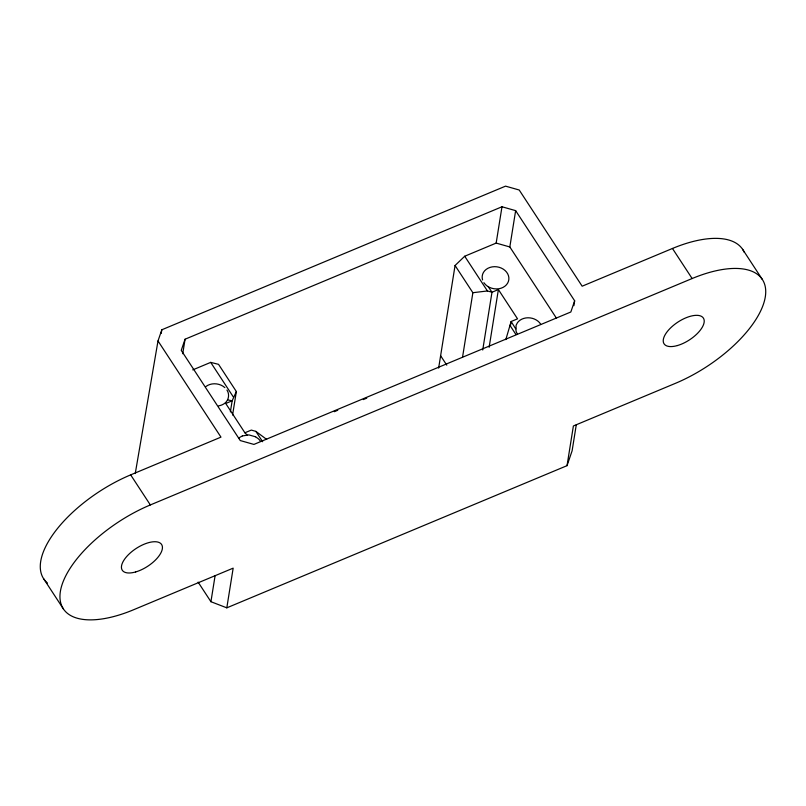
<?xml version="1.0" encoding="UTF-8"?>
<svg xmlns="http://www.w3.org/2000/svg" width="806" height="806" viewBox="0 0 806 806"><rect width="100%" height="100%" fill="white"/><g stroke="black" fill="none" stroke-linecap="round" stroke-linejoin="round"><path stroke-width="1.21" d="M182.74 353.733L185.068 339.205L501.987 206.769L515.639 210.638L574.658 300.819L573.882 305.665M230.375 411.876L232.148 400.814L236.349 391.545L218.547 364.342L210.709 362.378L192.735 369.894M232.581 415.03L236.349 391.545M576.29 424.732L572.119 450.776L567.031 465.667L226.808 607.835L210.93 601.709L215.101 575.665M226.808 607.835L233.166 568.149L133.544 609.769A93.97 42.456 -33.2 0 1 60.379 591.433A93.97 42.456 -33.2 0 1 150.339 504.939L692.132 278.533A93.97 42.456 -33.2 0 1 765.297 296.87A93.97 42.456 -33.2 0 1 675.337 383.374L573.388 425.971L567.031 465.667M438.635 368.1L455.068 265.506L464.709 256.237L496.164 243.09L509.825 246.958L556.493 318.269M462.573 356.987L472.87 292.709L455.068 265.506M496.164 243.09L501.987 206.769M482.723 349.995L491.982 292.235L488.275 286.735M489.141 347.275L498.39 289.566L491.982 292.235L487.429 290.956L472.87 292.709M509.825 246.958L515.639 210.638M510.349 326.43L511.135 321.513L517.543 318.833L498.39 289.566M135.247 473.555L158.006 340.938L161.835 329.775L505.543 186.146L519.205 190.004L582.154 286.201L672.456 248.47A93.97 42.456 -33.2 0 1 744.22 252.278M161.18 333.472L161.835 329.775M505.815 339.618L511.135 321.513L515.699 328.848M185.068 339.205L181.249 350.368L240.259 440.56L253.92 444.418L570.839 311.993L574.658 300.819M238.737 438.273L239.402 437.598M239.916 437.305L242.193 435.996M47.433 583.02A93.97 42.456 -33.2 0 1 55.836 530.6A93.97 42.456 -33.2 0 1 130.663 474.875L220.965 437.134L158.006 340.938M227.494 399.857L232.148 400.814L225.74 403.494L244.903 432.772L251.311 430.092L255.865 431.381L266.655 439.401M334.289 411.705L337.764 410.254M363.274 399.595L366.75 398.134M242.435 435.925L248.893 434.908L255.562 436.792M255.714 436.892L258.303 438.726A13.42 11.072 9.1 0 1 260.398 441.144M244.903 432.772L247.12 434.998M483.872 282.684C487.146 287.42 493.232 289.576 498.833 288.76A13.42 11.072 9.1 0 0 508.475 275.712A13.42 11.072 9.1 0 0 492.204 266.877A13.42 11.072 9.1 0 0 482.572 279.924M742.628 249.346L762.295 279.41M672.456 248.47L692.132 278.533M464.709 256.237L487.429 290.956M509.866 325.241L515.961 334.55M440.62 355.738L446.776 365.158M210.709 362.378L233.428 397.096M255.865 431.381L262.635 441.728M130.663 474.875L150.339 504.939M198.125 582.134L210.93 601.709M43.705 578.839L63.372 608.903M226.949 390.044C229.841 394.265 228.783 400.31 224.662 403.332A13.42 11.072 9.1 0 1 218.628 405.851M517.311 333.795A13.42 11.072 9.1 0 1 516.011 331.034L516.092 325.281L517.462 322.682A13.42 11.072 9.1 0 1 540.614 324.052M205.953 386.497A13.42 11.072 9.1 0 1 224.864 387.615M135.65 571.948A23.495 10.609 -33.2 0 0 161.986 545.199A23.495 10.609 -33.2 0 0 128.194 554.921A23.495 10.609 -33.2 0 0 135.65 571.948M677.443 345.542A23.495 10.609 -33.2 0 0 703.769 318.803A23.495 10.609 -33.2 0 0 669.988 328.516A23.495 10.609 -33.2 0 0 677.443 345.542"/></g></svg>
